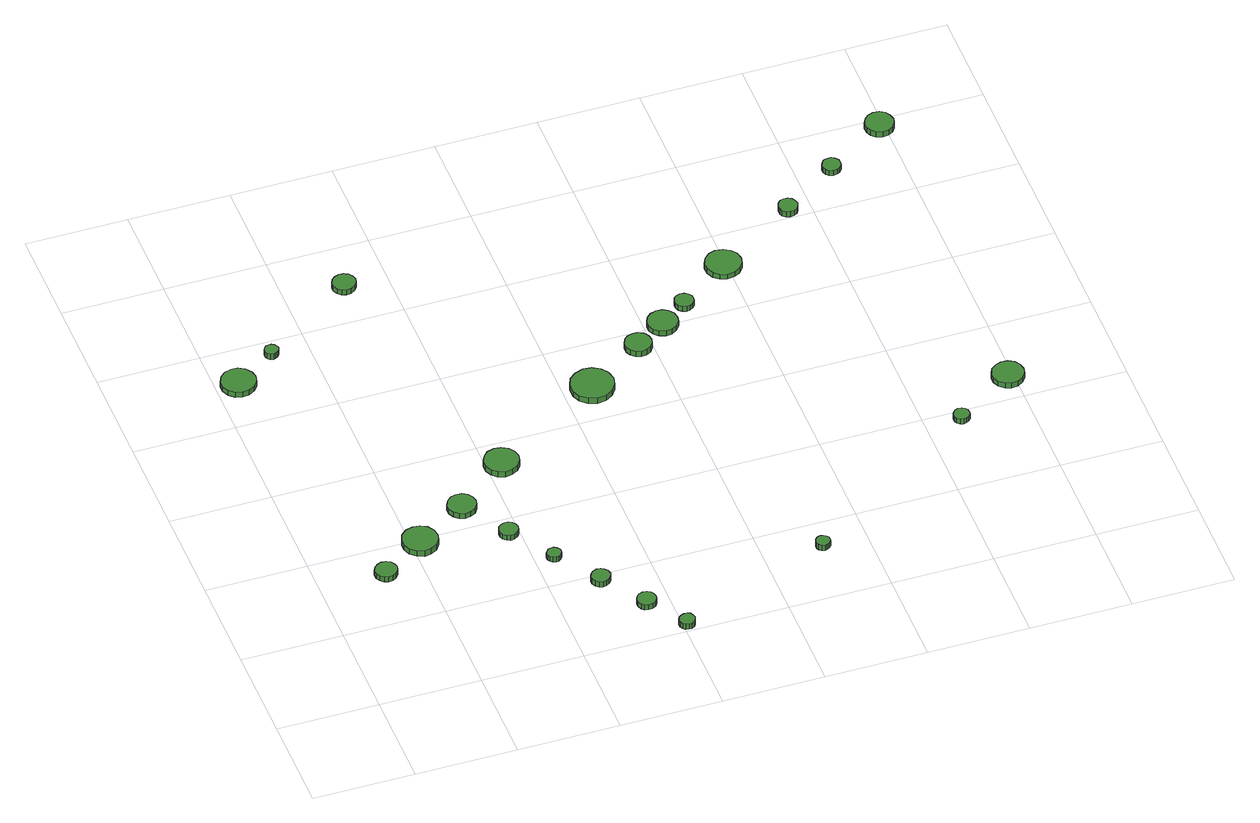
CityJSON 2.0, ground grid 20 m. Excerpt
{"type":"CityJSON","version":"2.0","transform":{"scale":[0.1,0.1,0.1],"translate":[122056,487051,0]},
"CityObjects":{
"tree1":{"type":"SolitaryVegetationObject","attributes":{"function":"something"},"geometry":[{"type":"MultiSurface","lod":"1","boundaries":[[[0,1,2,3,4,5,6,7,8,9,10,11,12,13,14]],[[15,16,17,18,19,20,21,22,23,24,25,26,27,28,29]],[[0,29,28,1]],[[1,28,27,2]],[[2,27,26,3]],[[3,26,25,4]],[[4,25,24,5]],[[5,24,23,6]],[[6,23,22,7]],[[7,22,21,8]],[[8,21,20,9]],[[9,20,19,10]],[[10,19,18,11]],[[11,18,17,12]],[[12,17,16,13]],[[13,16,15,14]],[[14,15,29,0]]]}]},
"tree2":{"type":"SolitaryVegetationObject","attributes":{"function":"something"},"geometry":[{"type":"MultiSurface","lod":"1","boundaries":[[[30,31,32,33,34,35,36,37,38,39,40,41,42,43,44]],[[45,46,47,48,49,50,51,52,53,54,55,56,57,58,59]],[[30,59,58,31]],[[31,58,57,32]],[[32,57,56,33]],[[33,56,55,34]],[[34,55,54,35]],[[35,54,53,36]],[[36,53,52,37]],[[37,52,51,38]],[[38,51,50,39]],[[39,50,49,40]],[[40,49,48,41]],[[41,48,47,42]],[[42,47,46,43]],[[43,46,45,44]],[[44,45,59,30]]]}]},
"tree3":{"type":"SolitaryVegetationObject","attributes":{"function":"something"},"geometry":[{"type":"MultiSurface","lod":"1","boundaries":[[[60,61,62,63,64,65,66,67,68,69,70,71,72,73,74]],[[75,76,77,78,79,80,81,82,83,84,85,86,87,88,89]],[[60,89,88,61]],[[61,88,87,62]],[[62,87,86,63]],[[63,86,85,64]],[[64,85,84,65]],[[65,84,83,66]],[[66,83,82,67]],[[67,82,81,68]],[[68,81,80,69]],[[69,80,79,70]],[[70,79,78,71]],[[71,78,77,72]],[[72,77,76,73]],[[73,76,75,74]],[[74,75,89,60]]]}]},
"tree4":{"type":"SolitaryVegetationObject","attributes":{"function":"something"},"geometry":[{"type":"MultiSurface","lod":"1","boundaries":[[[90,91,92,93,94,95,96,97,98,99,100,101,102,103,104]],[[105,106,107,108,109,110,111,112,113,114,115,116,117,118,119]],[[90,119,118,91]],[[91,118,117,92]],[[92,117,116,93]],[[93,116,115,94]],[[94,115,114,95]],[[95,114,113,96]],[[96,113,112,97]],[[97,112,111,98]],[[98,111,110,99]],[[99,110,109,100]],[[100,109,108,101]],[[101,108,107,102]],[[102,107,106,103]],[[103,106,105,104]],[[104,105,119,90]]]}]},
"tree5":{"type":"SolitaryVegetationObject","attributes":{"function":"something"},"geometry":[{"type":"MultiSurface","lod":"1","boundaries":[[[120,121,122,123,124,125,126,127,128,129,130,131,132,133,134]],[[135,136,137,138,139,140,141,142,143,144,145,146,147,148,149]],[[120,149,148,121]],[[121,148,147,122]],[[122,147,146,123]],[[123,146,145,124]],[[124,145,144,125]],[[125,144,143,126]],[[126,143,142,127]],[[127,142,141,128]],[[128,141,140,129]],[[129,140,139,130]],[[130,139,138,131]],[[131,138,137,132]],[[132,137,136,133]],[[133,136,135,134]],[[134,135,149,120]]]}]},
"tree6":{"type":"SolitaryVegetationObject","attributes":{"function":"something"},"geometry":[{"type":"MultiSurface","lod":"1","boundaries":[[[150,151,152,153,154,155,156,157,158,159,160,161,162,163,164]],[[165,166,167,168,169,170,171,172,173,174,175,176,177,178,179]],[[150,179,178,151]],[[151,178,177,152]],[[152,177,176,153]],[[153,176,175,154]],[[154,175,174,155]],[[155,174,173,156]],[[156,173,172,157]],[[157,172,171,158]],[[158,171,170,159]],[[159,170,169,160]],[[160,169,168,161]],[[161,168,167,162]],[[162,167,166,163]],[[163,166,165,164]],[[164,165,179,150]]]}]},
"tree7":{"type":"SolitaryVegetationObject","attributes":{"function":"something"},"geometry":[{"type":"MultiSurface","lod":"1","boundaries":[[[180,181,182,183,184,185,186,187,188,189,190,191,192,193,194]],[[195,196,197,198,199,200,201,202,203,204,205,206,207,208,209]],[[180,209,208,181]],[[181,208,207,182]],[[182,207,206,183]],[[183,206,205,184]],[[184,205,204,185]],[[185,204,203,186]],[[186,203,202,187]],[[187,202,201,188]],[[188,201,200,189]],[[189,200,199,190]],[[190,199,198,191]],[[191,198,197,192]],[[192,197,196,193]],[[193,196,195,194]],[[194,195,209,180]]]}]},
"tree8":{"type":"SolitaryVegetationObject","attributes":{"function":"something"},"geometry":[{"type":"MultiSurface","lod":"1","boundaries":[[[210,211,212,213,214,215,216,217,218,219,220,221,222,223,224]],[[225,226,227,228,229,230,231,232,233,234,235,236,237,238,239]],[[210,239,238,211]],[[211,238,237,212]],[[212,237,236,213]],[[213,236,235,214]],[[214,235,234,215]],[[215,234,233,216]],[[216,233,232,217]],[[217,232,231,218]],[[218,231,230,219]],[[219,230,229,220]],[[220,229,228,221]],[[221,228,227,222]],[[222,227,226,223]],[[223,226,225,224]],[[224,225,239,210]]]}]},
"tree9":{"type":"SolitaryVegetationObject","attributes":{"function":"something"},"geometry":[{"type":"MultiSurface","lod":"1","boundaries":[[[240,241,242,243,244,245,246,247,248,249,250,251,252,253,254]],[[255,256,257,258,259,260,261,262,263,264,265,266,267,268,269]],[[240,269,268,241]],[[241,268,267,242]],[[242,267,266,243]],[[243,266,265,244]],[[244,265,264,245]],[[245,264,263,246]],[[246,263,262,247]],[[247,262,261,248]],[[248,261,260,249]],[[249,260,259,250]],[[250,259,258,251]],[[251,258,257,252]],[[252,257,256,253]],[[253,256,255,254]],[[254,255,269,240]]]}]},
"tree10":{"type":"SolitaryVegetationObject","attributes":{"function":"something"},"geometry":[{"type":"MultiSurface","lod":"1","boundaries":[[[270,271,272,273,274,275,276,277,278,279,280,281,282,283,284]],[[285,286,287,288,289,290,291,292,293,294,295,296,297,298,299]],[[270,299,298,271]],[[271,298,297,272]],[[272,297,296,273]],[[273,296,295,274]],[[274,295,294,275]],[[275,294,293,276]],[[276,293,292,277]],[[277,292,291,278]],[[278,291,290,279]],[[279,290,289,280]],[[280,289,288,281]],[[281,288,287,282]],[[282,287,286,283]],[[283,286,285,284]],[[284,285,299,270]]]}]},
"tree11":{"type":"SolitaryVegetationObject","attributes":{"function":"something"},"geometry":[{"type":"MultiSurface","lod":"1","boundaries":[[[300,301,302,303,304,305,306,307,308,309,310,311,312,313,314]],[[315,316,317,318,319,320,321,322,323,324,325,326,327,328,329]],[[300,329,328,301]],[[301,328,327,302]],[[302,327,326,303]],[[303,326,325,304]],[[304,325,324,305]],[[305,324,323,306]],[[306,323,322,307]],[[307,322,321,308]],[[308,321,320,309]],[[309,320,319,310]],[[310,319,318,311]],[[311,318,317,312]],[[312,317,316,313]],[[313,316,315,314]],[[314,315,329,300]]]}]},
"tree12":{"type":"SolitaryVegetationObject","attributes":{"function":"something"},"geometry":[{"type":"MultiSurface","lod":"1","boundaries":[[[330,331,332,333,334,335,336,337,338,339,340,341,342,343,344]],[[345,346,347,348,349,350,351,352,353,354,355,356,357,358,359]],[[330,359,358,331]],[[331,358,357,332]],[[332,357,356,333]],[[333,356,355,334]],[[334,355,354,335]],[[335,354,353,336]],[[336,353,352,337]],[[337,352,351,338]],[[338,351,350,339]],[[339,350,349,340]],[[340,349,348,341]],[[341,348,347,342]],[[342,347,346,343]],[[343,346,345,344]],[[344,345,359,330]]]}]},
"tree13":{"type":"SolitaryVegetationObject","attributes":{"function":"something"},"geometry":[{"type":"MultiSurface","lod":"1","boundaries":[[[360,361,362,363,364,365,366,367,368,369,370,371,372,373,374]],[[375,376,377,378,379,380,381,382,383,384,385,386,387,388,389]],[[360,389,388,361]],[[361,388,387,362]],[[362,387,386,363]],[[363,386,385,364]],[[364,385,384,365]],[[365,384,383,366]],[[366,383,382,367]],[[367,382,381,368]],[[368,381,380,369]],[[369,380,379,370]],[[370,379,378,371]],[[371,378,377,372]],[[372,377,376,373]],[[373,376,375,374]],[[374,375,389,360]]]}]},
"tree14":{"type":"SolitaryVegetationObject","attributes":{"function":"something"},"geometry":[{"type":"MultiSurface","lod":"1","boundaries":[[[390,391,392,393,394,395,396,397,398,399,400,401,402,403,404]],[[405,406,407,408,409,410,411,412,413,414,415,416,417,418,419]],[[390,419,418,391]],[[391,418,417,392]],[[392,417,416,393]],[[393,416,415,394]],[[394,415,414,395]],[[395,414,413,396]],[[396,413,412,397]],[[397,412,411,398]],[[398,411,410,399]],[[399,410,409,400]],[[400,409,408,401]],[[401,408,407,402]],[[402,407,406,403]],[[403,406,405,404]],[[404,405,419,390]]]}]},
"tree15":{"type":"SolitaryVegetationObject","attributes":{"function":"something"},"geometry":[{"type":"MultiSurface","lod":"1","boundaries":[[[420,421,422,423,424,425,426,427,428,429,430,431,432,433,434]],[[435,436,437,438,439,440,441,442,443,444,445,446,447,448,449]],[[420,449,448,421]],[[421,448,447,422]],[[422,447,446,423]],[[423,446,445,424]],[[424,445,444,425]],[[425,444,443,426]],[[426,443,442,427]],[[427,442,441,428]],[[428,441,440,429]],[[429,440,439,430]],[[430,439,438,431]],[[431,438,437,432]],[[432,437,436,433]],[[433,436,435,434]],[[434,435,449,420]]]}]},
"tree16":{"type":"SolitaryVegetationObject","attributes":{"function":"something"},"geometry":[{"type":"MultiSurface","lod":"1","boundaries":[[[450,451,452,453,454,455,456,457,458,459,460,461,462,463,464]],[[465,466,467,468,469,470,471,472,473,474,475,476,477,478,479]],[[450,479,478,451]],[[451,478,477,452]],[[452,477,476,453]],[[453,476,475,454]],[[454,475,474,455]],[[455,474,473,456]],[[456,473,472,457]],[[457,472,471,458]],[[458,471,470,459]],[[459,470,469,460]],[[460,469,468,461]],[[461,468,467,462]],[[462,467,466,463]],[[463,466,465,464]],[[464,465,479,450]]]}]},
"tree17":{"type":"SolitaryVegetationObject","attributes":{"function":"something"},"geometry":[{"type":"MultiSurface","lod":"1","boundaries":[[[480,481,482,483,484,485,486,487,488,489,490,491,492,493,494]],[[495,496,497,498,499,500,501,502,503,504,505,506,507,508,509]],[[480,509,508,481]],[[481,508,507,482]],[[482,507,506,483]],[[483,506,505,484]],[[484,505,504,485]],[[485,504,503,486]],[[486,503,502,487]],[[487,502,501,488]],[[488,501,500,489]],[[489,500,499,490]],[[490,499,498,491]],[[491,498,497,492]],[[492,497,496,493]],[[493,496,495,494]],[[494,495,509,480]]]}]},
"tree18":{"type":"SolitaryVegetationObject","attributes":{"function":"something"},"geometry":[{"type":"MultiSurface","lod":"1","boundaries":[[[510,511,512,513,514,515,516,517,518,519,520,521,522,523,524]],[[525,526,527,528,529,530,531,532,533,534,535,536,537,538,539]],[[510,539,538,511]],[[511,538,537,512]],[[512,537,536,513]],[[513,536,535,514]],[[514,535,534,515]],[[515,534,533,516]],[[516,533,532,517]],[[517,532,531,518]],[[518,531,530,519]],[[519,530,529,520]],[[520,529,528,521]],[[521,528,527,522]],[[522,527,526,523]],[[523,526,525,524]],[[524,525,539,510]]]}]},
"tree19":{"type":"SolitaryVegetationObject","attributes":{"function":"something"},"geometry":[{"type":"MultiSurface","lod":"1","boundaries":[[[540,541,542,543,544,545,546,547,548,549,550,551,552,553,554]],[[555,556,557,558,559,560,561,562,563,564,565,566,567,568,569]],[[540,569,568,541]],[[541,568,567,542]],[[542,567,566,543]],[[543,566,565,544]],[[544,565,564,545]],[[545,564,563,546]],[[546,563,562,547]],[[547,562,561,548]],[[548,561,560,549]],[[549,560,559,550]],[[550,559,558,551]],[[551,558,557,552]],[[552,557,556,553]],[[553,556,555,554]],[[554,555,569,540]]]}]},
"tree20":{"type":"SolitaryVegetationObject","attributes":{"function":"something"},"geometry":[{"type":"MultiSurface","lod":"1","boundaries":[[[570,571,572,573,574,575,576,577,578,579,580,581,582,583,584]],[[585,586,587,588,589,590,591,592,593,594,595,596,597,598,599]],[[570,599,598,571]],[[571,598,597,572]],[[572,597,596,573]],[[573,596,595,574]],[[574,595,594,575]],[[575,594,593,576]],[[576,593,592,577]],[[577,592,591,578]],[[578,591,590,579]],[[579,590,589,580]],[[580,589,588,581]],[[581,588,587,582]],[[582,587,586,583]],[[583,586,585,584]],[[584,585,599,570]]]}]},
"tree21":{"type":"SolitaryVegetationObject","attributes":{"function":"something"},"geometry":[{"type":"MultiSurface","lod":"1","boundaries":[[[600,601,602,603,604,605,606,607,608,609,610,611,612,613,614]],[[615,616,617,618,619,620,621,622,623,624,625,626,627,628,629]],[[600,629,628,601]],[[601,628,627,602]],[[602,627,626,603]],[[603,626,625,604]],[[604,625,624,605]],[[605,624,623,606]],[[606,623,622,607]],[[607,622,621,608]],[[608,621,620,609]],[[609,620,619,610]],[[610,619,618,611]],[[611,618,617,612]],[[612,617,616,613]],[[613,616,615,614]],[[614,615,629,600]]]}]},
"tree22":{"type":"SolitaryVegetationObject","attributes":{"function":"something"},"geometry":[{"type":"MultiSurface","lod":"1","boundaries":[[[630,631,632,633,634,635,636,637,638,639,640,641,642,643,644]],[[645,646,647,648,649,650,651,652,653,654,655,656,657,658,659]],[[630,659,658,631]],[[631,658,657,632]],[[632,657,656,633]],[[633,656,655,634]],[[634,655,654,635]],[[635,654,653,636]],[[636,653,652,637]],[[637,652,651,638]],[[638,651,650,639]],[[639,650,649,640]],[[640,649,648,641]],[[641,648,647,642]],[[642,647,646,643]],[[643,646,645,644]],[[644,645,659,630]]]}]},
"tree23":{"type":"SolitaryVegetationObject","attributes":{"function":"something"},"geometry":[{"type":"MultiSurface","lod":"1","boundaries":[[[660,661,662,663,664,665,666,667,668,669,670,671,672,673,674]],[[675,676,677,678,679,680,681,682,683,684,685,686,687,688,689]],[[660,689,688,661]],[[661,688,687,662]],[[662,687,686,663]],[[663,686,685,664]],[[664,685,684,665]],[[665,684,683,666]],[[666,683,682,667]],[[667,682,681,668]],[[668,681,680,669]],[[669,680,679,670]],[[670,679,678,671]],[[671,678,677,672]],[[672,677,676,673]],[[673,676,675,674]],[[674,675,689,660]]]}]}
},
"vertices":[
[151,331,14],[149,339,14],[144,347,14],[136,351,14],[127,352,14],[119,349,14],[112,343,14],[108,335,14],[108,326,14],[112,318,14],[119,312,14],[127,309,14],[136,310,14],[144,315,14],[149,322,14],[149,322,2],[144,315,2],[136,310,2],[127,309,2],[119,312,2],[112,318,2],[108,326,2],[108,335,2],[112,343,2],[119,349,2],[127,352,2],[136,351,2],[144,347,2],[149,339,2],[151,331,2],
[75,900,20],[72,913,20],[63,925,20],[51,932,20],[38,933,20],[24,929,20],[14,920,20],[8,907,20],[8,893,20],[14,880,20],[24,871,20],[38,867,20],[51,868,20],[63,875,20],[72,886,20],[72,886,8],[63,875,8],[51,868,8],[38,867,8],[24,871,8],[14,880,8],[8,893,8],[8,907,8],[14,920,8],[24,929,8],[38,933,8],[51,932,8],[63,925,8],[72,913,8],[75,900,8],
[250,387,16],[247,401,16],[239,413,16],[226,420,16],[212,421,16],[198,417,16],[187,407,16],[182,394,16],[182,380,16],[187,367,16],[198,357,16],[212,352,16],[226,354,16],[239,361,16],[247,373,16],[247,373,3],[239,361,3],[226,354,3],[212,352,3],[198,357,3],[187,367,3],[182,380,3],[182,394,3],[187,407,3],[198,417,3],[212,421,3],[226,420,3],[239,413,3],[247,401,3],[250,387,3],
[142,964,16],[140,969,16],[137,974,16],[132,977,16],[127,977,16],[121,976,16],[117,972,16],[115,967,16],[115,961,16],[117,956,16],[121,952,16],[127,950,16],[132,951,16],[137,954,16],[140,958,16],[140,958,3],[137,954,3],[132,951,3],[127,950,3],[121,952,3],[117,956,3],[115,961,3],[115,967,3],[117,972,3],[121,976,3],[127,977,3],[132,977,3],[137,974,3],[140,969,3],[142,964,3],
[347,451,16],[345,462,16],[338,471,16],[328,477,16],[316,478,16],[306,475,16],[297,467,16],[292,456,16],[292,445,16],[297,435,16],[306,427,16],[316,423,16],[328,425,16],[338,430,16],[345,440,16],[345,440,4],[338,430,4],[328,425,4],[316,423,4],[306,427,4],[297,435,4],[292,445,4],[292,456,4],[297,467,4],[306,475,4],[316,478,4],[328,477,4],[338,471,4],[345,462,4],[347,451,4],
[397,358,16],[395,366,16],[390,372,16],[384,376,16],[376,376,16],[369,374,16],[363,369,16],[360,362,16],[360,354,16],[363,347,16],[369,342,16],[376,339,16],[384,340,16],[390,344,16],[395,350,16],[395,350,4],[390,344,4],[384,340,4],[376,339,4],[369,342,4],[363,347,4],[360,354,4],[360,362,4],[363,369,4],[369,374,4],[376,376,4],[384,376,4],[390,372,4],[395,366,4],[397,358,4],
[450,270,16],[449,275,16],[445,280,16],[440,283,16],[435,283,16],[429,282,16],[425,278,16],[422,273,16],[422,267,16],[425,262,16],[429,258,16],[435,256,16],[440,256,16],[445,259,16],[449,264,16],[449,264,4],[445,259,4],[440,256,4],[435,256,4],[429,258,4],[425,262,4],[422,267,4],[422,273,4],[425,278,4],[429,282,4],[435,283,4],[440,283,4],[445,280,4],[449,275,4],[450,270,4],
[515,181,17],[513,189,17],[508,195,17],[502,199,17],[494,200,17],[487,197,17],[481,192,17],[478,185,17],[478,178,17],[481,170,17],[487,165,17],[494,163,17],[502,164,17],[508,168,17],[513,174,17],[513,174,4],[508,168,4],[502,164,4],[494,163,4],[487,165,4],[481,170,4],[478,178,4],[478,185,4],[481,192,4],[487,197,4],[494,200,4],[502,199,4],[508,195,4],[513,189,4],[515,181,4],
[574,94,17],[572,102,17],[568,108,17],[561,112,17],[553,113,17],[546,110,17],[540,105,17],[537,98,17],[537,90,17],[540,83,17],[546,78,17],[553,76,17],[561,77,17],[568,80,17],[572,87,17],[572,87,5],[568,80,5],[561,77,5],[553,76,5],[546,78,5],[540,83,5],[537,90,5],[537,98,5],[540,105,5],[546,110,5],[553,113,5],[561,112,5],[568,108,5],[572,102,5],[574,94,5],
[460,535,21],[457,548,21],[449,559,21],[436,566,21],[423,568,21],[409,564,21],[399,554,21],[393,542,21],[393,528,21],[399,515,21],[409,506,21],[423,501,21],[436,503,21],[449,510,21],[457,521,21],[457,521,8],[449,510,8],[436,503,8],[423,501,8],[409,506,8],[399,515,8],[393,528,8],[393,542,8],[399,554,8],[409,564,8],[423,568,8],[436,566,8],[449,559,8],[457,548,8],[460,535,8],
[623,17,17],[621,23,17],[618,29,17],[612,32,17],[606,32,17],[600,30,17],[595,26,17],[592,20,17],[592,14,17],[595,8,17],[600,4,17],[606,2,17],[612,2,17],[618,6,17],[621,11,17],[621,11,4],[618,6,4],[612,2,4],[606,2,4],[600,4,4],[595,8,4],[592,14,4],[592,20,4],[595,26,4],[600,30,4],[606,32,4],[612,32,4],[618,29,4],[621,23,4],[623,17,4],
[337,1092,17],[335,1101,17],[329,1109,17],[321,1113,17],[312,1114,17],[303,1111,17],[296,1105,17],[292,1096,17],[292,1087,17],[296,1078,17],[303,1072,17],[312,1069,17],[321,1070,17],[329,1075,17],[335,1082,17],[335,1082,5],[329,1075,5],[321,1070,5],[312,1069,5],[303,1072,5],[296,1078,5],[292,1087,5],[292,1096,5],[296,1105,5],[303,1111,5],[312,1114,5],[321,1113,5],[329,1109,5],[335,1101,5],[337,1092,5],
[697,681,16],[693,698,16],[683,712,16],[668,721,16],[651,723,16],[634,717,16],[621,706,16],[614,690,16],[614,672,16],[621,656,16],[634,645,16],[651,639,16],[668,641,16],[683,650,16],[693,664,16],[693,664,3],[683,650,3],[668,641,3],[651,639,3],[634,645,3],[621,656,3],[614,672,3],[614,690,3],[621,706,3],[634,717,3],[651,723,3],[668,721,3],[683,712,3],[693,698,3],[697,681,3],
[927,133,19],[926,139,19],[922,143,19],[917,146,19],[912,147,19],[906,145,19],[902,141,19],[900,136,19],[900,130,19],[902,125,19],[906,121,19],[912,119,19],[917,120,19],[922,123,19],[926,127,19],[926,127,6],[922,123,6],[917,120,6],[912,119,6],[906,121,6],[902,125,6],[900,130,6],[900,136,6],[902,141,6],[906,145,6],[912,147,6],[917,146,6],[922,143,6],[926,139,6],[927,133,6],
[798,759,15],[796,770,15],[790,779,15],[780,784,15],[770,785,15],[759,782,15],[751,775,15],[747,765,15],[747,754,15],[751,744,15],[759,737,15],[770,733,15],[780,735,15],[790,740,15],[796,749,15],[796,749,2],[790,740,2],[780,735,2],[770,733,2],[759,737,2],[751,744,2],[747,754,2],[747,765,2],[751,775,2],[759,782,2],[770,785,2],[780,784,2],[790,779,2],[796,770,2],[798,759,2],
[863,800,15],[861,812,15],[853,822,15],[843,828,15],[831,829,15],[819,825,15],[810,817,15],[805,806,15],[805,794,15],[810,783,15],[819,775,15],[831,771,15],[843,772,15],[853,778,15],[861,788,15],[861,788,3],[853,778,3],[843,772,3],[831,771,3],[819,775,3],[810,783,3],[805,794,3],[805,806,3],[810,817,3],[819,825,3],[831,829,3],[843,828,3],[853,822,3],[861,812,3],[863,800,3],
[908,840,15],[907,847,15],[902,853,15],[896,857,15],[888,858,15],[881,856,15],[875,851,15],[872,844,15],[872,836,15],[875,829,15],[881,824,15],[888,821,15],[896,822,15],[902,826,15],[907,832,15],[907,832,3],[902,826,3],[896,822,3],[888,821,3],[881,824,3],[875,829,3],[872,836,3],[872,844,3],[875,851,3],[881,856,3],[888,858,3],[896,857,3],[902,853,3],[907,847,3],[908,840,3],
[1027,914,15],[1024,928,15],[1015,939,15],[1003,946,15],[988,948,15],[975,944,15],[964,934,15],[958,921,15],[958,906,15],[964,893,15],[975,884,15],[988,879,15],[1003,881,15],[1015,888,15],[1024,899,15],[1024,899,3],[1015,888,3],[1003,881,3],[988,879,3],[975,884,3],[964,893,3],[958,906,3],[958,921,3],[964,934,3],[975,944,3],[988,948,3],[1003,946,3],[1015,939,3],[1024,928,3],[1027,914,3],
[1284,375,18],[1283,382,18],[1279,387,18],[1274,390,18],[1267,391,18],[1261,389,18],[1256,384,18],[1254,379,18],[1254,372,18],[1256,366,18],[1261,362,18],[1267,360,18],[1274,361,18],[1279,364,18],[1283,369,18],[1283,369,6],[1279,364,6],[1274,361,6],[1267,360,6],[1261,362,6],[1256,366,6],[1254,372,6],[1254,379,6],[1256,384,6],[1261,389,6],[1267,391,6],[1274,390,6],[1279,387,6],[1283,382,6],[1284,375,6],
[1175,1020,15],[1173,1028,15],[1169,1034,15],[1162,1038,15],[1154,1039,15],[1147,1037,15],[1141,1031,15],[1138,1024,15],[1138,1016,15],[1141,1009,15],[1147,1004,15],[1154,1002,15],[1162,1003,15],[1169,1006,15],[1173,1013,15],[1173,1013,2],[1169,1006,2],[1162,1003,2],[1154,1002,2],[1147,1004,2],[1141,1009,2],[1138,1016,2],[1138,1024,2],[1141,1031,2],[1147,1037,2],[1154,1039,2],[1162,1038,2],[1169,1034,2],[1173,1028,2],[1175,1020,2],
[1418,455,17],[1415,467,17],[1408,478,17],[1397,484,17],[1384,485,17],[1372,481,17],[1362,473,17],[1357,461,17],[1357,448,17],[1362,437,17],[1372,428,17],[1384,424,17],[1397,425,17],[1408,432,17],[1415,442,17],[1415,442,5],[1408,432,5],[1397,425,5],[1384,424,5],[1372,428,5],[1362,437,5],[1357,448,5],[1357,461,5],[1362,473,5],[1372,481,5],[1384,485,5],[1397,484,5],[1408,478,5],[1415,467,5],[1418,455,5],
[1286,1099,15],[1285,1106,15],[1280,1112,15],[1274,1116,15],[1266,1116,15],[1259,1114,15],[1254,1109,15],[1251,1102,15],[1251,1095,15],[1254,1088,15],[1259,1083,15],[1266,1081,15],[1274,1082,15],[1280,1085,15],[1285,1091,15],[1285,1091,3],[1280,1085,3],[1274,1082,3],[1266,1081,3],[1259,1083,3],[1254,1088,3],[1251,1095,3],[1251,1102,3],[1254,1109,3],[1259,1114,3],[1266,1116,3],[1274,1116,3],[1280,1112,3],[1285,1106,3],[1286,1099,3],
[1418,1179,14],[1415,1190,14],[1409,1200,14],[1399,1206,14],[1387,1207,14],[1376,1203,14],[1368,1195,14],[1363,1185,14],[1363,1173,14],[1368,1163,14],[1376,1155,14],[1387,1151,14],[1399,1153,14],[1409,1158,14],[1415,1168,14],[1415,1168,1],[1409,1158,1],[1399,1153,1],[1387,1151,1],[1376,1155,1],[1368,1163,1],[1363,1173,1],[1363,1185,1],[1368,1195,1],[1376,1203,1],[1387,1207,1],[1399,1206,1],[1409,1200,1],[1415,1190,1],[1418,1179,1]
]}
